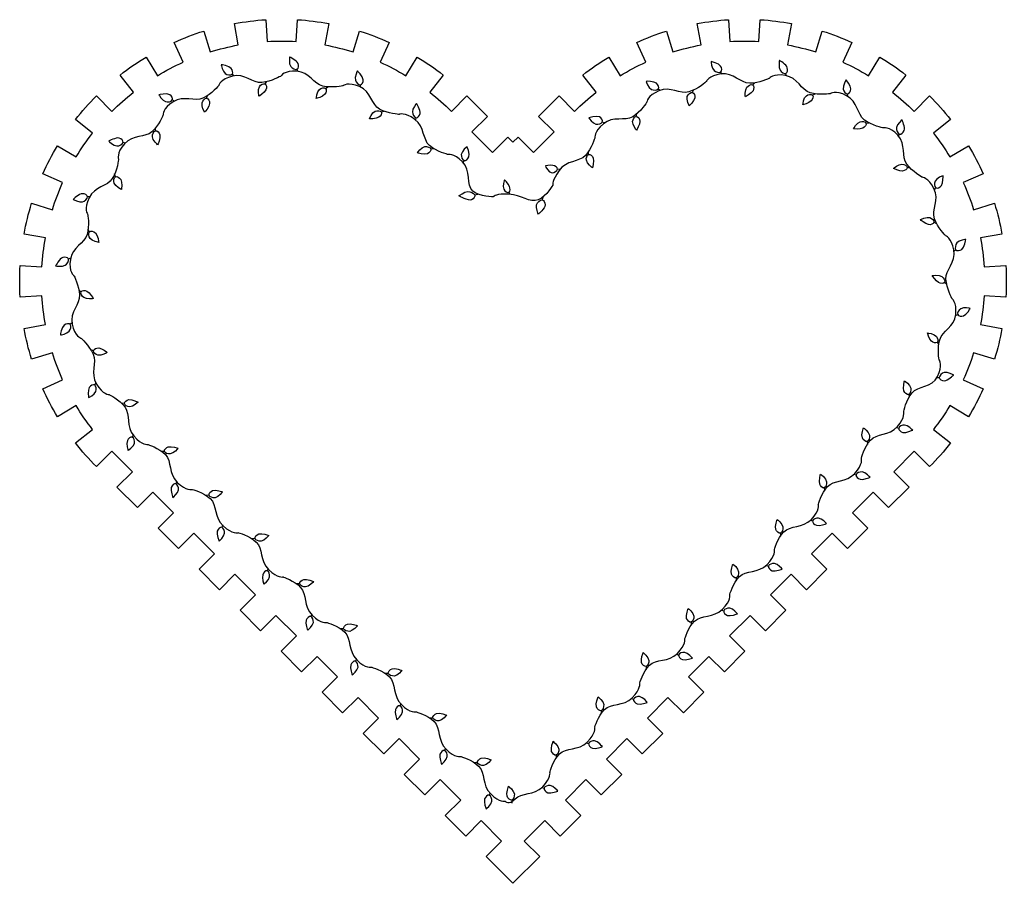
# Model space of a CAD drawing. Header units: millimetres. Extents: x 2233 to 2700, y 1079 to 1274.
# Drawn here: x 2564.3 to 2700.3, y 1154.9 to 1273.9 of the extents above; entities that cross this region are included whole.
import ezdxf

# ---------------------------------------------------------------- set-up
doc = ezdxf.new("R2010")
doc.units = ezdxf.units.MM
doc.layers.add('First Vector Etch', color=1, linetype='Continuous')
doc.layers.add('Third Cut', color=2, linetype='Continuous')

msp = doc.modelspace()

# ---------------------------------------------------------------- linework, layer by layer
at = {"layer": 'First Vector Etch'}
for points in [[(2592.05, 1267.71), (2592.05, 1267.71)], [(2601.46, 1268.78), (2601.46, 1268.78)], [(2659.57, 1268.18), (2659.57, 1268.18)], [(2668.99, 1268.31), (2668.99, 1268.31)], [(2593.76, 1266.17), (2593.5, 1266.44)], [(2602.63, 1266.79), (2602.47, 1267.13)], [(2610.82, 1266.88), (2610.82, 1266.88)], [(2661.11, 1266.44), (2660.89, 1266.74)], [(2669.98, 1266.19), (2669.85, 1266.54)], [(2598.06, 1265.06), (2598.34, 1265.4)], [(2611.25, 1264.62), (2611.22, 1264.99)], [(2650.61, 1265.43), (2650.61, 1265.43)], [(2665.27, 1264.92), (2665.58, 1265.23)], [(2678.2, 1265.62), (2678.2, 1265.62)], [(2583.44, 1263.59), (2583.44, 1263.59)], [(2590.02, 1263.07), (2590.16, 1263.49)], [(2606.4, 1264.44), (2606.75, 1264.69)], [(2652.54, 1264.17), (2652.25, 1264.4)], [(2656.99, 1263.87), (2657.16, 1264.25)], [(2673.52, 1263.52), (2673.91, 1263.73)], [(2678.4, 1263.35), (2678.38, 1263.73)], [(2585.59, 1262.69), (2585.26, 1262.87)], [(2597.24, 1263.37), (2597.24, 1263.37)], [(2605.14, 1263.07), (2605.14, 1263.07)], [(2618.97, 1262.39), (2618.97, 1262.39)], [(2656.55, 1262.06), (2656.55, 1262.06)], [(2664.3, 1263.3), (2664.3, 1263.3)], [(2672.23, 1262.21), (2672.23, 1262.21)], [(2589.75, 1261.18), (2589.75, 1261.18)], [(2614.09, 1261.21), (2614.52, 1261.32)], [(2649.25, 1260.56), (2649.34, 1261)], [(2612.46, 1260.26), (2612.46, 1260.26)], [(2618.85, 1260.07), (2618.91, 1260.44)], [(2642.72, 1260.41), (2642.72, 1260.41)], [(2644.9, 1259.69), (2644.53, 1259.81)], [(2680.89, 1259.66), (2681.33, 1259.73)], [(2685.91, 1260.12), (2685.91, 1260.12)], [(2582.97, 1258.58), (2582.98, 1259.02)], [(2649.3, 1258.69), (2649.3, 1258.69)], [(2679.22, 1258.89), (2679.22, 1258.89)], [(2685.41, 1257.84), (2685.53, 1258.2)], [(2576.53, 1257.19), (2576.53, 1257.19)], [(2578.84, 1256.92), (2578.48, 1257.01)], [(2583.28, 1256.69), (2583.28, 1256.69)], [(2619.08, 1255.58), (2619.08, 1255.58)], [(2620.92, 1256.11), (2621.36, 1256.16)], [(2625.93, 1256.43), (2625.93, 1256.43)], [(2642.68, 1255.32), (2642.65, 1255.77)], [(2625.42, 1254.19), (2625.51, 1254.57)], [(2577.46, 1252.25), (2577.35, 1252.68)], [(2636.73, 1253.78), (2636.73, 1253.78)], [(2638.73, 1253.28), (2638.36, 1253.32)], [(2643.22, 1253.53), (2643.22, 1253.53)], [(2684.7, 1253.42), (2684.7, 1253.42)], [(2686.57, 1253.58), (2687.01, 1253.51)], [(2631.11, 1251.85), (2631.11, 1251.85)], [(2691.54, 1252.43), (2691.54, 1252.43)], [(2578.28, 1250.52), (2578.28, 1250.52)], [(2626.96, 1249.79), (2627.4, 1249.87)], [(2631.84, 1249.86), (2631.72, 1250.18)], [(2690.35, 1250.49), (2690.56, 1250.8)], [(2571.64, 1249.15), (2571.64, 1249.15)], [(2573.94, 1249.53), (2573.56, 1249.51)], [(2624.81, 1249.65), (2624.81, 1249.65)], [(2636.27, 1249.07), (2636.4, 1249.49)], [(2635.76, 1247.13), (2635.76, 1247.13)], [(2688.44, 1246.37), (2688.44, 1246.37)], [(2690.26, 1246.03), (2690.66, 1245.84)], [(2573.9, 1244.67), (2573.67, 1245.05)], [(2575.17, 1243.24), (2575.17, 1243.24)], [(2694.7, 1243.64), (2694.7, 1243.64)], [(2693.04, 1242.01), (2693.33, 1242.24)], [(2571.3, 1241.05), (2570.95, 1240.93)], [(2569.22, 1240), (2569.22, 1240)], [(2690.06, 1238.67), (2690.06, 1238.67)], [(2691.73, 1237.75), (2692.06, 1237.5)], [(2572.74, 1236.4), (2572.41, 1236.69)], [(2574.41, 1235.5), (2574.41, 1235.5)], [(2695.3, 1234.14), (2695.3, 1234.14)], [(2571.48, 1232.14), (2571.19, 1231.9)], [(2693.25, 1233.16), (2693.6, 1233.3)], [(2689.4, 1230.77), (2689.4, 1230.77)], [(2569.87, 1230.49), (2569.87, 1230.49)], [(2690.73, 1229.49), (2690.96, 1229.11)], [(2574.46, 1228.29), (2574.04, 1228.45)], [(2576.33, 1228.06), (2576.33, 1228.06)], [(2686.25, 1224.16), (2686.25, 1224.16)], [(2690.69, 1224.61), (2691.07, 1224.62)], [(2693, 1224.97), (2693, 1224.97)], [(2574.77, 1223.88), (2574.59, 1223.55)], [(2573.74, 1221.85), (2573.74, 1221.85)], [(2686.81, 1222.33), (2686.86, 1221.89)], [(2578.73, 1221.02), (2578.29, 1221.07)], [(2580.59, 1221.22), (2580.59, 1221.22)], [(2680.58, 1217.69), (2680.58, 1217.69)], [(2685.12, 1217.74), (2685.48, 1217.66)], [(2687.36, 1217.36), (2687.36, 1217.36)], [(2579.89, 1216.71), (2579.76, 1216.36)], [(2681.07, 1215.84), (2681.11, 1215.4)], [(2579.2, 1214.54), (2579.2, 1214.54)], [(2584.24, 1214.44), (2583.79, 1214.44)], [(2586.08, 1214.86), (2586.08, 1214.86)], [(2674.67, 1211.3), (2674.67, 1211.3)], [(2679.24, 1211.3), (2679.6, 1211.21)], [(2681.48, 1210.87), (2681.48, 1210.87)], [(2585.87, 1210.3), (2585.77, 1209.94)], [(2675.17, 1209.45), (2675.21, 1209.02)], [(2585.38, 1208.08), (2585.38, 1208.08)], [(2590.39, 1208.39), (2589.95, 1208.36)], [(2592.24, 1208.87), (2592.24, 1208.87)], [(2668.68, 1205.07), (2668.68, 1205.07)], [(2673.25, 1204.96), (2673.61, 1204.87)], [(2592.2, 1204.31), (2592.11, 1203.94)], [(2675.47, 1204.48), (2675.47, 1204.48)], [(2596.74, 1202.42), (2596.3, 1202.4)], [(2598.6, 1202.86), (2598.6, 1202.86)], [(2669.13, 1203.21), (2669.16, 1202.77)], [(2591.76, 1202.07), (2591.76, 1202.07)], [(2598.48, 1198.3), (2598.38, 1197.94)], [(2662.59, 1198.91), (2662.59, 1198.91)], [(2667.16, 1198.73), (2667.51, 1198.63)], [(2669.37, 1198.22), (2669.37, 1198.22)], [(2663.01, 1197.05), (2663.03, 1196.6)], [(2597.91, 1196.12), (2597.91, 1196.12)], [(2602.89, 1196.17), (2602.45, 1196.17)], [(2604.77, 1196.49), (2604.77, 1196.49)], [(2656.43, 1192.81), (2656.43, 1192.81)], [(2604.48, 1192.01), (2604.38, 1191.65)], [(2660.99, 1192.58), (2661.35, 1192.47)], [(2663.2, 1192.04), (2663.2, 1192.04)], [(2608.95, 1190), (2608.51, 1189.98)], [(2610.82, 1190.42), (2610.82, 1190.42)], [(2656.83, 1190.94), (2656.84, 1190.49)], [(2603.96, 1189.8), (2603.96, 1189.8)], [(2650.21, 1186.71), (2650.21, 1186.71)], [(2654.78, 1186.49), (2655.13, 1186.38)], [(2656.99, 1185.95), (2656.99, 1185.95)], [(2610.63, 1185.85), (2610.53, 1185.5)], [(2650.62, 1184.84), (2650.63, 1184.4)], [(2610.11, 1183.64), (2610.11, 1183.64)], [(2615.1, 1183.84), (2614.66, 1183.82)], [(2616.97, 1184.26), (2616.97, 1184.26)], [(2644, 1180.61), (2644, 1180.61)], [(2616.78, 1179.7), (2616.68, 1179.34)], [(2648.56, 1180.39), (2648.92, 1180.29)], [(2650.78, 1179.85), (2650.78, 1179.85)], [(2623.12, 1178.1), (2623.12, 1178.1)], [(2644.41, 1178.74), (2644.42, 1178.3)], [(2616.26, 1177.48), (2616.26, 1177.48)], [(2621.25, 1177.68), (2620.81, 1177.66)], [(2637.8, 1174.49), (2637.8, 1174.49)], [(2642.37, 1174.28), (2642.73, 1174.18)], [(2644.58, 1173.75), (2644.58, 1173.75)], [(2622.93, 1173.54), (2622.83, 1173.18)], [(2638.21, 1172.61), (2638.23, 1172.17)], [(2622.41, 1171.32), (2622.41, 1171.32)], [(2627.4, 1171.52), (2626.96, 1171.51)], [(2629.27, 1171.95), (2629.27, 1171.95)], [(2631.66, 1168.29), (2631.66, 1168.29)], [(2629.08, 1167.38), (2628.98, 1167.02)], [(2636.23, 1168.13), (2636.58, 1168.03)], [(2638.44, 1167.62), (2638.44, 1167.62)], [(2632.09, 1166.43), (2632.11, 1165.98)], [(2628.56, 1165.16), (2628.56, 1165.16)]]:
    msp.add_lwpolyline(points, dxfattribs=at)
for points in [[(2592.05, 1267.71), (2592.05, 1267.71), (2592.21, 1266.78), (2592.6, 1266.51)], [(2593.42, 1267.22), (2593.12, 1267.58), (2592.05, 1267.71), (2592.05, 1267.71)], [(2601.46, 1268.78), (2601.46, 1268.78), (2601.33, 1267.84), (2601.62, 1267.46)], [(2602.63, 1267.9), (2602.46, 1268.33), (2601.46, 1268.78), (2601.46, 1268.78)], [(2602.5, 1267.1), (2602.72, 1267.2), (2602.75, 1267.62), (2602.63, 1267.9)], [(2659.57, 1268.18), (2659.57, 1268.18), (2659.63, 1267.24), (2659.98, 1266.92)], [(2660.89, 1267.53), (2660.64, 1267.92), (2659.57, 1268.18), (2659.57, 1268.18)], [(2660.92, 1266.72), (2661.12, 1266.86), (2661.06, 1267.28), (2660.89, 1267.53)], [(2668.99, 1268.31), (2668.99, 1268.31), (2668.86, 1267.38), (2669.09, 1266.97)], [(2670.08, 1267.29), (2669.95, 1267.74), (2668.99, 1268.31), (2668.99, 1268.31)], [(2593.59, 1266.15), (2591.9, 1265.73), (2591.71, 1264.87), (2591.71, 1264.87)], [(2592.6, 1266.51), (2592.86, 1266.32), (2593.35, 1266.24), (2593.54, 1266.42)], [(2593.54, 1266.42), (2593.72, 1266.58), (2593.61, 1266.99), (2593.42, 1267.22)], [(2597.65, 1265.27), (2596.37, 1265.15), (2595.28, 1266.56), (2593.59, 1266.15)], [(2600.28, 1266.15), (2600.28, 1266.15), (2598.93, 1265.4), (2597.65, 1265.27)], [(2602.46, 1266.82), (2600.72, 1266.95), (2600.28, 1266.15), (2600.28, 1266.15)], [(2601.62, 1267.46), (2601.81, 1267.21), (2602.26, 1266.99), (2602.5, 1267.1)], [(2606.05, 1264.77), (2604.79, 1265.06), (2604.2, 1266.7), (2602.46, 1266.82)], [(2610.82, 1266.88), (2610.82, 1266.88), (2610.39, 1266.04), (2610.53, 1265.59)], [(2611.62, 1265.66), (2611.59, 1266.12), (2610.82, 1266.88), (2610.82, 1266.88)], [(2660.93, 1266.45), (2659.21, 1266.23), (2658.92, 1265.4), (2658.92, 1265.4)], [(2659.98, 1266.92), (2660.22, 1266.71), (2660.71, 1266.57), (2660.92, 1266.72)], [(2664.89, 1265.16), (2663.6, 1265.15), (2662.66, 1266.66), (2660.93, 1266.45)], [(2669.81, 1266.24), (2668.1, 1266.52), (2667.59, 1265.84), (2667.59, 1265.84)], [(2669.09, 1266.97), (2669.25, 1266.69), (2669.63, 1266.42), (2669.87, 1266.51)], [(2673.23, 1263.85), (2671.99, 1264.21), (2671.53, 1265.96), (2669.81, 1266.24)], [(2669.87, 1266.51), (2670.11, 1266.59), (2670.17, 1267), (2670.08, 1267.29)], [(2591.71, 1264.87), (2591.71, 1264.87), (2590.71, 1263.65), (2589.53, 1263.11)], [(2597.31, 1264.69), (2597.49, 1264.96), (2597.85, 1265.19), (2598.08, 1265.08)], [(2598.08, 1265.08), (2598.31, 1264.97), (2598.33, 1264.56), (2598.21, 1264.28)], [(2608.84, 1264.82), (2608.84, 1264.82), (2607.3, 1264.47), (2606.05, 1264.77)], [(2611.1, 1264.7), (2609.5, 1265.39), (2608.84, 1264.82), (2608.84, 1264.82)], [(2610.53, 1265.59), (2610.63, 1265.28), (2610.97, 1264.92), (2611.23, 1264.95)], [(2611.23, 1264.95), (2611.47, 1264.97), (2611.63, 1265.36), (2611.62, 1265.66)], [(2652.05, 1265.16), (2651.7, 1265.47), (2650.61, 1265.43), (2650.61, 1265.43)], [(2650.61, 1265.43), (2650.61, 1265.43), (2650.91, 1264.54), (2651.34, 1264.32)], [(2652.28, 1264.38), (2652.44, 1264.58), (2652.28, 1264.96), (2652.05, 1265.16)], [(2656.52, 1263.98), (2655.28, 1263.62), (2653.98, 1264.79), (2652.37, 1264.12)], [(2658.92, 1265.4), (2658.92, 1265.4), (2657.75, 1264.34), (2656.52, 1263.98)], [(2664.49, 1264.61), (2664.69, 1264.86), (2665.07, 1265.07), (2665.3, 1264.94)], [(2667.59, 1265.84), (2667.59, 1265.84), (2666.18, 1265.17), (2664.89, 1265.16)], [(2665.3, 1264.94), (2665.51, 1264.81), (2665.49, 1264.39), (2665.35, 1264.13)], [(2678.2, 1265.62), (2678.2, 1265.62), (2677.68, 1264.83), (2677.79, 1264.36)], [(2678.83, 1264.38), (2678.83, 1264.84), (2678.2, 1265.62), (2678.2, 1265.62)], [(2584.94, 1263.59), (2584.55, 1263.84), (2583.44, 1263.59), (2583.44, 1263.59)], [(2583.44, 1263.59), (2583.44, 1263.59), (2583.9, 1262.76), (2584.35, 1262.63)], [(2585.3, 1262.86), (2585.42, 1263.07), (2585.2, 1263.43), (2584.94, 1263.59)], [(2589.53, 1263.11), (2588.36, 1262.58), (2586.91, 1263.53), (2585.43, 1262.62)], [(2597.24, 1263.37), (2597.24, 1263.37), (2597.05, 1264.29), (2597.31, 1264.69)], [(2598.21, 1264.28), (2598.03, 1263.85), (2597.24, 1263.37), (2597.24, 1263.37)], [(2605.14, 1263.07), (2605.14, 1263.07), (2605.22, 1264), (2605.58, 1264.31)], [(2606.32, 1263.64), (2606.03, 1263.29), (2605.14, 1263.07), (2605.14, 1263.07)], [(2605.58, 1264.31), (2605.83, 1264.52), (2606.24, 1264.62), (2606.43, 1264.45)], [(2606.43, 1264.45), (2606.62, 1264.28), (2606.52, 1263.88), (2606.32, 1263.64)], [(2613.88, 1261.6), (2612.76, 1262.22), (2612.71, 1264.02), (2611.1, 1264.7)], [(2652.37, 1264.12), (2650.77, 1263.46), (2650.72, 1262.57), (2650.72, 1262.57)], [(2651.34, 1264.32), (2651.63, 1264.18), (2652.12, 1264.18), (2652.28, 1264.38)], [(2656.29, 1263.34), (2656.41, 1263.64), (2656.76, 1263.95), (2657.01, 1263.89)], [(2657.01, 1263.89), (2657.25, 1263.84), (2657.36, 1263.43), (2657.31, 1263.13)], [(2664.3, 1263.3), (2664.3, 1263.3), (2664.2, 1264.24), (2664.49, 1264.61)], [(2665.35, 1264.13), (2665.13, 1263.72), (2664.3, 1263.3), (2664.3, 1263.3)], [(2672.23, 1262.21), (2672.23, 1262.21), (2672.31, 1263.17), (2672.7, 1263.44)], [(2672.7, 1263.44), (2672.96, 1263.62), (2673.38, 1263.72), (2673.55, 1263.53)], [(2676.01, 1263.72), (2676.01, 1263.72), (2674.47, 1263.49), (2673.23, 1263.85)], [(2673.55, 1263.53), (2673.72, 1263.35), (2673.58, 1262.95), (2673.36, 1262.74)], [(2678.25, 1263.45), (2676.7, 1264.24), (2676.01, 1263.72), (2676.01, 1263.72)], [(2677.79, 1264.36), (2677.85, 1264.05), (2678.13, 1263.68), (2678.39, 1263.69)], [(2680.7, 1260.1), (2679.68, 1260.89), (2679.81, 1262.67), (2678.25, 1263.45)], [(2678.39, 1263.69), (2678.64, 1263.7), (2678.82, 1264.07), (2678.83, 1264.38)], [(2585.43, 1262.62), (2583.94, 1261.71), (2584.04, 1260.81), (2584.04, 1260.81)], [(2584.35, 1262.63), (2584.66, 1262.54), (2585.17, 1262.63), (2585.3, 1262.86)], [(2589.75, 1261.18), (2589.75, 1261.18), (2589.28, 1261.99), (2589.4, 1262.45)], [(2589.4, 1262.45), (2589.48, 1262.76), (2589.78, 1263.12), (2590.03, 1263.1)], [(2590.44, 1262.39), (2590.42, 1261.93), (2589.75, 1261.18), (2589.75, 1261.18)], [(2590.03, 1263.1), (2590.28, 1263.08), (2590.45, 1262.7), (2590.44, 1262.39)], [(2618.97, 1262.39), (2618.97, 1262.39), (2618.35, 1261.68), (2618.39, 1261.21)], [(2619.46, 1261), (2619.55, 1261.45), (2618.97, 1262.39), (2618.97, 1262.39)], [(2650.72, 1262.57), (2650.72, 1262.57), (2649.87, 1261.21), (2648.77, 1260.55)], [(2656.55, 1262.06), (2656.55, 1262.06), (2656.1, 1262.9), (2656.29, 1263.34)], [(2657.31, 1263.13), (2657.23, 1262.68), (2656.55, 1262.06), (2656.55, 1262.06)], [(2673.36, 1262.74), (2673.03, 1262.41), (2672.23, 1262.21), (2672.23, 1262.21)], [(2584.04, 1260.81), (2584.04, 1260.81), (2583.46, 1259.33), (2582.49, 1258.48)], [(2612.46, 1260.26), (2612.46, 1260.26), (2612.83, 1261.13), (2613.27, 1261.31)], [(2613.27, 1261.31), (2613.57, 1261.43), (2613.99, 1261.43), (2614.12, 1261.21)], [(2614.12, 1261.21), (2614.24, 1260.99), (2614.02, 1260.64), (2613.76, 1260.48)], [(2616.57, 1260.87), (2616.57, 1260.87), (2615.01, 1260.97), (2613.88, 1261.6)], [(2618.73, 1260.19), (2617.35, 1261.25), (2616.57, 1260.87), (2616.57, 1260.87)], [(2618.39, 1261.21), (2618.41, 1260.89), (2618.66, 1260.44), (2618.91, 1260.4)], [(2618.91, 1260.4), (2619.16, 1260.37), (2619.4, 1260.7), (2619.46, 1261)], [(2644.17, 1260.52), (2643.75, 1260.73), (2642.72, 1260.41), (2642.72, 1260.41)], [(2648.77, 1260.55), (2647.66, 1259.89), (2646.07, 1260.69), (2644.73, 1259.58)], [(2613.76, 1260.48), (2613.36, 1260.24), (2612.46, 1260.26), (2612.46, 1260.26)], [(2620.76, 1256.57), (2619.79, 1257.43), (2620.12, 1259.14), (2618.73, 1260.19)], [(2642.72, 1260.41), (2642.72, 1260.41), (2643.24, 1259.62), (2643.7, 1259.52)], [(2644.73, 1259.58), (2643.38, 1258.48), (2643.56, 1257.66), (2643.56, 1257.66)], [(2643.7, 1259.52), (2644.02, 1259.46), (2644.47, 1259.57), (2644.57, 1259.8)], [(2644.57, 1259.8), (2644.66, 1260.04), (2644.44, 1260.39), (2644.17, 1260.52)], [(2649.3, 1258.69), (2649.3, 1258.69), (2648.7, 1259.42), (2648.75, 1259.9)], [(2648.75, 1259.9), (2648.79, 1260.22), (2649.01, 1260.58), (2649.26, 1260.59)], [(2649.26, 1260.59), (2649.51, 1260.6), (2649.72, 1260.24), (2649.75, 1259.94)], [(2649.75, 1259.94), (2649.79, 1259.48), (2649.3, 1258.69), (2649.3, 1258.69)], [(2679.22, 1258.89), (2679.22, 1258.89), (2679.66, 1259.73), (2680.12, 1259.86)], [(2680.12, 1259.86), (2680.43, 1259.96), (2680.82, 1259.89), (2680.92, 1259.66)], [(2680.92, 1259.66), (2681.02, 1259.43), (2680.76, 1259.1), (2680.49, 1258.97)], [(2683.28, 1259.02), (2683.28, 1259.02), (2681.72, 1259.32), (2680.7, 1260.1)], [(2685.91, 1260.12), (2685.91, 1260.12), (2685.18, 1259.52), (2685.13, 1259.05)], [(2686.18, 1258.64), (2686.35, 1259.07), (2685.91, 1260.12), (2685.91, 1260.12)], [(2582.49, 1258.48), (2581.53, 1257.62), (2579.87, 1258.1), (2578.71, 1256.81)], [(2582.56, 1257.8), (2582.55, 1258.12), (2582.72, 1258.55), (2582.97, 1258.61)], [(2582.97, 1258.61), (2583.22, 1258.67), (2583.49, 1258.35), (2583.57, 1258.06)], [(2583.57, 1258.06), (2583.7, 1257.61), (2583.28, 1256.69), (2583.28, 1256.69)], [(2680.49, 1258.97), (2680.07, 1258.76), (2679.22, 1258.89), (2679.22, 1258.89)], [(2685.31, 1257.99), (2684.15, 1259.28), (2683.28, 1259.02), (2683.28, 1259.02)], [(2685.13, 1259.05), (2685.1, 1258.73), (2685.28, 1258.24), (2685.53, 1258.16)], [(2686.55, 1254.02), (2685.8, 1255.07), (2686.48, 1256.7), (2685.31, 1257.99)], [(2685.53, 1258.16), (2685.76, 1258.08), (2686.07, 1258.36), (2686.18, 1258.64)], [(2577.96, 1257.61), (2577.52, 1257.73), (2576.53, 1257.19), (2576.53, 1257.19)], [(2576.53, 1257.19), (2576.53, 1257.19), (2577.2, 1256.52), (2577.67, 1256.52)], [(2578.71, 1256.81), (2577.54, 1255.52), (2577.89, 1254.69), (2577.89, 1254.69)], [(2577.67, 1256.52), (2577.99, 1256.53), (2578.45, 1256.75), (2578.51, 1257)], [(2578.51, 1257), (2578.57, 1257.25), (2578.26, 1257.52), (2577.96, 1257.61)], [(2583.28, 1256.69), (2583.28, 1256.69), (2582.58, 1257.33), (2582.56, 1257.8)], [(2643.56, 1257.66), (2643.56, 1257.66), (2643.1, 1256.17), (2642.24, 1255.21)], [(2619.08, 1255.58), (2619.08, 1255.58), (2619.63, 1256.35), (2620.1, 1256.43)], [(2620.47, 1255.45), (2620.04, 1255.28), (2619.08, 1255.58), (2619.08, 1255.58)], [(2620.1, 1256.43), (2620.41, 1256.48), (2620.86, 1256.35), (2620.95, 1256.11)], [(2620.95, 1256.11), (2621.03, 1255.88), (2620.75, 1255.57), (2620.47, 1255.45)], [(2623.29, 1255.35), (2623.29, 1255.35), (2621.72, 1255.72), (2620.76, 1256.57)], [(2625.3, 1254.35), (2624.07, 1255.58), (2623.29, 1255.35), (2623.29, 1255.35)], [(2625.14, 1255.36), (2625.11, 1255.04), (2625.26, 1254.6), (2625.51, 1254.53)], [(2625.93, 1256.43), (2625.93, 1256.43), (2625.19, 1255.83), (2625.14, 1255.36)], [(2626.17, 1255.01), (2626.33, 1255.44), (2625.93, 1256.43), (2625.93, 1256.43)], [(2642.38, 1254.55), (2642.33, 1254.86), (2642.44, 1255.28), (2642.68, 1255.36)], [(2642.68, 1255.36), (2642.92, 1255.43), (2643.22, 1255.14), (2643.32, 1254.85)], [(2577.89, 1254.69), (2577.89, 1254.69), (2577.73, 1253.11), (2577.03, 1252.02)], [(2626.74, 1250.3), (2625.79, 1251.17), (2626.53, 1253.12), (2625.3, 1254.35)], [(2625.51, 1254.53), (2625.75, 1254.46), (2626.06, 1254.72), (2626.17, 1255.01)], [(2637.77, 1253.85), (2637.32, 1253.92), (2636.73, 1253.78), (2636.73, 1253.78)], [(2642.24, 1255.21), (2641.38, 1254.25), (2639.61, 1254.58), (2638.61, 1253.15)], [(2643.22, 1253.53), (2643.22, 1253.53), (2642.46, 1254.08), (2642.38, 1254.55)], [(2643.32, 1254.85), (2643.48, 1254.42), (2643.22, 1253.53), (2643.22, 1253.53)], [(2684.7, 1253.42), (2684.7, 1253.42), (2685.4, 1254.05), (2685.88, 1254.02)], [(2685.88, 1254.02), (2686.2, 1254.01), (2686.59, 1253.83), (2686.6, 1253.57)], [(2688.66, 1252.21), (2688.66, 1252.21), (2687.31, 1252.98), (2686.55, 1254.02)], [(2636.73, 1253.78), (2636.73, 1253.78), (2637.17, 1252.78), (2637.64, 1252.82)], [(2638.61, 1253.15), (2637.61, 1251.73), (2637.77, 1251.2), (2637.77, 1251.2)], [(2637.64, 1252.82), (2637.96, 1252.84), (2638.37, 1253.07), (2638.4, 1253.32)], [(2638.4, 1253.32), (2638.42, 1253.57), (2638.08, 1253.81), (2637.77, 1253.85)], [(2685.96, 1253.07), (2685.51, 1253.02), (2684.7, 1253.42), (2684.7, 1253.42)], [(2686.6, 1253.57), (2686.62, 1253.33), (2686.27, 1253.1), (2685.96, 1253.07)], [(2577.03, 1252.02), (2576.34, 1250.94), (2574.61, 1250.95), (2573.84, 1249.39)], [(2577.28, 1251.39), (2577.18, 1251.7), (2577.23, 1252.16), (2577.46, 1252.28)], [(2578.28, 1250.52), (2578.28, 1250.52), (2577.43, 1250.94), (2577.28, 1251.39)], [(2577.46, 1252.28), (2577.68, 1252.4), (2578.03, 1252.17), (2578.19, 1251.91)], [(2578.19, 1251.91), (2578.43, 1251.52), (2578.28, 1250.52), (2578.28, 1250.52)], [(2631.11, 1251.85), (2631.11, 1251.85), (2630.75, 1250.95), (2631, 1250.55)], [(2631.77, 1250.96), (2631.57, 1251.38), (2631.11, 1251.85), (2631.11, 1251.85)], [(2637.77, 1251.2), (2637.77, 1251.2), (2636.94, 1249.59), (2635.74, 1249.1)], [(2690.29, 1250.65), (2689.51, 1252.21), (2688.66, 1252.21), (2688.66, 1252.21)], [(2690.46, 1251.66), (2690.33, 1251.37), (2690.33, 1250.91), (2690.54, 1250.76)], [(2691.54, 1252.43), (2691.54, 1252.43), (2690.65, 1252.1), (2690.46, 1251.66)], [(2691.31, 1251.06), (2691.58, 1251.42), (2691.54, 1252.43), (2691.54, 1252.43)], [(2572.91, 1249.95), (2572.45, 1249.95), (2571.64, 1249.15), (2571.64, 1249.15)], [(2573.6, 1249.52), (2573.59, 1249.77), (2573.21, 1249.95), (2572.91, 1249.95)], [(2624.81, 1249.65), (2624.81, 1249.65), (2625.55, 1250.21), (2626.02, 1250.25)], [(2626.02, 1250.25), (2626.34, 1250.28), (2626.89, 1250.03), (2626.99, 1249.79)], [(2626.99, 1249.79), (2627.09, 1249.57), (2626.83, 1249.24), (2626.56, 1249.1)], [(2629.59, 1249.54), (2629.59, 1249.54), (2627.7, 1249.44), (2626.74, 1250.3)], [(2631.71, 1249.88), (2629.98, 1249.99), (2629.59, 1249.54), (2629.59, 1249.54)], [(2631, 1250.55), (2631.17, 1250.28), (2631.46, 1250.03), (2631.69, 1250.15)], [(2631.69, 1250.15), (2631.91, 1250.27), (2631.91, 1250.69), (2631.77, 1250.96)], [(2635.74, 1249.1), (2634.55, 1248.62), (2633.45, 1249.77), (2631.71, 1249.88)], [(2690.36, 1246.5), (2689.96, 1247.73), (2691.08, 1249.1), (2690.29, 1250.65)], [(2690.54, 1250.76), (2690.75, 1250.62), (2691.12, 1250.81), (2691.31, 1251.06)], [(2571.64, 1249.15), (2571.64, 1249.15), (2572.47, 1248.7), (2572.92, 1248.83)], [(2572.92, 1248.83), (2573.23, 1248.92), (2573.61, 1249.26), (2573.6, 1249.52)], [(2573.84, 1249.39), (2573.07, 1247.82), (2573.63, 1247.12), (2573.63, 1247.12)], [(2626.56, 1249.1), (2626.14, 1248.9), (2624.81, 1249.65), (2624.81, 1249.65)], [(2635.76, 1247.13), (2635.76, 1247.13), (2635.36, 1247.98), (2635.52, 1248.43)], [(2635.52, 1248.43), (2635.62, 1248.74), (2636.02, 1249.11), (2636.28, 1249.1)], [(2636.28, 1249.1), (2636.53, 1249.08), (2636.7, 1248.7), (2636.69, 1248.39)], [(2573.63, 1247.12), (2573.63, 1247.12), (2573.91, 1245.57), (2573.55, 1244.33)], [(2636.69, 1248.39), (2636.68, 1247.93), (2635.76, 1247.13), (2635.76, 1247.13)], [(2688.44, 1246.37), (2688.44, 1246.37), (2689.28, 1246.79), (2689.73, 1246.65)], [(2689.54, 1245.68), (2689.08, 1245.75), (2688.44, 1246.37), (2688.44, 1246.37)], [(2690.29, 1246.01), (2690.24, 1245.76), (2689.84, 1245.64), (2689.54, 1245.68)], [(2689.73, 1246.65), (2690.04, 1246.55), (2690.33, 1246.26), (2690.29, 1246.01)], [(2691.89, 1244.16), (2691.89, 1244.16), (2690.75, 1245.28), (2690.36, 1246.5)], [(2573.97, 1243.79), (2573.79, 1244.06), (2573.71, 1244.51), (2573.89, 1244.7)], [(2573.89, 1244.7), (2574.06, 1244.87), (2574.46, 1244.75), (2574.69, 1244.55)], [(2574.69, 1244.55), (2575.03, 1244.24), (2575.17, 1243.24), (2575.17, 1243.24)], [(2573.55, 1244.33), (2573.19, 1243.09), (2571.53, 1242.61), (2571.25, 1240.89)], [(2575.17, 1243.24), (2575.17, 1243.24), (2574.24, 1243.4), (2573.97, 1243.79)], [(2693.03, 1242.19), (2692.75, 1243.9), (2691.89, 1244.16), (2691.89, 1244.16)], [(2693.46, 1243.17), (2693.26, 1242.92), (2693.15, 1242.42), (2693.3, 1242.21)], [(2694.7, 1243.64), (2694.7, 1243.64), (2693.76, 1243.54), (2693.46, 1243.17)], [(2694.12, 1242.27), (2694.49, 1242.53), (2694.7, 1243.64), (2694.7, 1243.64)], [(2691.95, 1238.18), (2691.87, 1239.47), (2693.31, 1240.47), (2693.03, 1242.19)], [(2693.3, 1242.21), (2693.46, 1242.02), (2693.87, 1242.09), (2694.12, 1242.27)], [(2570.2, 1241.15), (2569.75, 1241.02), (2569.22, 1240), (2569.22, 1240)], [(2570.99, 1240.95), (2570.9, 1241.18), (2570.49, 1241.24), (2570.2, 1241.15)], [(2570.54, 1240.08), (2570.81, 1240.25), (2571.07, 1240.7), (2570.99, 1240.95)], [(2571.25, 1240.89), (2570.98, 1239.17), (2571.73, 1238.66), (2571.73, 1238.66)], [(2569.22, 1240), (2569.22, 1240), (2570.15, 1239.81), (2570.54, 1240.08)], [(2571.73, 1238.66), (2571.73, 1238.66), (2572.45, 1237.28), (2572.52, 1235.99)], [(2690.06, 1238.67), (2690.06, 1238.67), (2690.99, 1238.83), (2691.38, 1238.55)], [(2690.94, 1237.69), (2690.53, 1237.9), (2690.06, 1238.67), (2690.06, 1238.67)], [(2691.75, 1237.72), (2691.65, 1237.5), (2691.22, 1237.56), (2690.94, 1237.69)], [(2691.38, 1238.55), (2691.64, 1238.36), (2691.86, 1237.95), (2691.75, 1237.72)], [(2692.76, 1235.52), (2692.76, 1235.52), (2692.02, 1236.9), (2691.95, 1238.18)], [(2573.09, 1235.63), (2572.83, 1235.82), (2572.61, 1236.19), (2572.72, 1236.42)], [(2572.72, 1236.42), (2572.84, 1236.64), (2573.26, 1236.64), (2573.53, 1236.52)], [(2573.53, 1236.52), (2573.95, 1236.32), (2574.41, 1235.5), (2574.41, 1235.5)], [(2572.52, 1235.99), (2572.59, 1234.71), (2571.14, 1233.68), (2571.49, 1231.97)], [(2574.41, 1235.5), (2574.41, 1235.5), (2573.47, 1235.35), (2573.09, 1235.63)], [(2693.3, 1233.32), (2693.48, 1235.05), (2692.76, 1235.52), (2692.76, 1235.52)], [(2693.98, 1234.08), (2693.71, 1233.91), (2693.47, 1233.52), (2693.57, 1233.28)], [(2695.3, 1234.14), (2695.3, 1234.14), (2694.38, 1234.34), (2693.98, 1234.08)], [(2694.36, 1233.11), (2694.8, 1233.27), (2695.3, 1234.14), (2695.3, 1234.14)], [(2571.22, 1231.93), (2571.06, 1232.12), (2570.65, 1232.03), (2570.41, 1231.85)], [(2691.08, 1229.83), (2691.44, 1231.07), (2693.11, 1231.59), (2693.3, 1233.32)], [(2693.57, 1233.28), (2693.66, 1233.05), (2694.08, 1233.01), (2694.36, 1233.11)], [(2570.41, 1231.85), (2570.04, 1231.57), (2569.87, 1230.49), (2569.87, 1230.49)], [(2569.87, 1230.49), (2569.87, 1230.49), (2570.8, 1230.62), (2571.09, 1230.99)], [(2571.09, 1230.99), (2571.29, 1231.25), (2571.38, 1231.74), (2571.22, 1231.93)], [(2571.49, 1231.97), (2571.83, 1230.26), (2572.71, 1230.05), (2572.71, 1230.05)], [(2689.4, 1230.77), (2689.4, 1230.77), (2690.34, 1230.66), (2690.63, 1230.29)], [(2689.94, 1229.61), (2689.6, 1229.92), (2689.4, 1230.77), (2689.4, 1230.77)], [(2572.71, 1230.05), (2572.71, 1230.05), (2573.86, 1229.02), (2574.39, 1227.84)], [(2690.74, 1229.46), (2690.56, 1229.28), (2690.16, 1229.41), (2689.94, 1229.61)], [(2690.63, 1230.29), (2690.83, 1230.04), (2690.92, 1229.64), (2690.74, 1229.46)], [(2691.02, 1227.03), (2691.02, 1227.03), (2690.71, 1228.59), (2691.08, 1229.83)], [(2575.05, 1227.71), (2574.74, 1227.79), (2574.4, 1228.05), (2574.43, 1228.31)], [(2574.43, 1228.31), (2574.46, 1228.56), (2574.85, 1228.71), (2575.15, 1228.69)], [(2576.33, 1228.06), (2576.33, 1228.06), (2575.51, 1227.58), (2575.05, 1227.71)], [(2575.15, 1228.69), (2575.61, 1228.66), (2576.33, 1228.06), (2576.33, 1228.06)], [(2574.39, 1227.84), (2574.92, 1226.67), (2573.94, 1225.21), (2574.84, 1223.72)], [(2690.79, 1224.75), (2691.59, 1226.3), (2691.02, 1227.03), (2691.02, 1227.03)], [(2693, 1224.97), (2693, 1224.97), (2692.18, 1225.44), (2691.72, 1225.31)], [(2686.14, 1222.77), (2685.96, 1223.19), (2686.25, 1224.16), (2686.25, 1224.16)], [(2686.25, 1224.16), (2686.25, 1224.16), (2687.02, 1223.63), (2687.11, 1223.16)], [(2687.27, 1222.5), (2688.11, 1223.48), (2690, 1223.21), (2690.79, 1224.75)], [(2691.72, 1225.31), (2691.41, 1225.22), (2691.02, 1224.87), (2691.03, 1224.62)], [(2691.03, 1224.62), (2691.04, 1224.37), (2691.41, 1224.18), (2691.72, 1224.18)], [(2691.72, 1224.18), (2692.18, 1224.17), (2693, 1224.97), (2693, 1224.97)], [(2573.86, 1223.24), (2573.61, 1222.85), (2573.74, 1221.85), (2573.74, 1221.85)], [(2573.74, 1221.85), (2573.74, 1221.85), (2574.59, 1222.25), (2574.76, 1222.7)], [(2574.6, 1223.59), (2574.38, 1223.71), (2574.03, 1223.49), (2573.86, 1223.24)], [(2574.76, 1222.7), (2574.86, 1223), (2574.82, 1223.46), (2574.6, 1223.59)], [(2574.84, 1223.72), (2575.74, 1222.23), (2576.58, 1222.28), (2576.58, 1222.28)], [(2686.81, 1222.3), (2686.58, 1222.21), (2686.26, 1222.49), (2686.14, 1222.77)], [(2687.11, 1223.16), (2687.17, 1222.84), (2687.05, 1222.39), (2686.81, 1222.3)], [(2576.58, 1222.28), (2576.58, 1222.28), (2578.03, 1221.58), (2578.78, 1220.53)], [(2578.7, 1221.02), (2578.67, 1221.27), (2579.01, 1221.51), (2579.31, 1221.57)], [(2579.31, 1221.57), (2579.76, 1221.64), (2580.59, 1221.22), (2580.59, 1221.22)], [(2686.12, 1219.92), (2686.12, 1219.92), (2686.43, 1221.52), (2687.27, 1222.5)], [(2579.43, 1220.57), (2579.11, 1220.58), (2578.73, 1220.77), (2578.7, 1221.02)], [(2578.78, 1220.53), (2579.54, 1219.49), (2578.86, 1217.89), (2579.99, 1216.56)], [(2580.59, 1221.22), (2580.59, 1221.22), (2579.91, 1220.57), (2579.43, 1220.57)], [(2685.25, 1217.85), (2686.4, 1219.15), (2686.12, 1219.92), (2686.12, 1219.92)], [(2680.42, 1216.3), (2680.25, 1216.74), (2680.58, 1217.69), (2680.58, 1217.69)], [(2680.58, 1217.69), (2680.58, 1217.69), (2681.33, 1217.13), (2681.4, 1216.66)], [(2681.54, 1215.99), (2682.41, 1216.94), (2684.09, 1216.55), (2685.25, 1217.85)], [(2685.44, 1217.66), (2685.39, 1217.42), (2685.7, 1217.14), (2686, 1217.06)], [(2686.25, 1218.07), (2685.93, 1218.09), (2685.5, 1217.91), (2685.44, 1217.66)], [(2686, 1217.06), (2686.44, 1216.94), (2687.36, 1217.36), (2687.36, 1217.36)], [(2687.36, 1217.36), (2687.36, 1217.36), (2686.72, 1218.05), (2686.25, 1218.07)], [(2579.1, 1215.93), (2578.92, 1215.51), (2579.2, 1214.54), (2579.2, 1214.54)], [(2579.77, 1216.4), (2579.54, 1216.49), (2579.22, 1216.21), (2579.1, 1215.93)], [(2580.07, 1215.54), (2580.13, 1215.86), (2580.01, 1216.31), (2579.77, 1216.4)], [(2579.99, 1216.56), (2581.12, 1215.24), (2581.92, 1215.41), (2581.92, 1215.41)], [(2680.3, 1213.45), (2680.3, 1213.45), (2680.66, 1215.05), (2681.54, 1215.99)], [(2681.07, 1215.81), (2680.83, 1215.73), (2680.53, 1216.02), (2680.42, 1216.3)], [(2681.4, 1216.66), (2681.45, 1216.34), (2681.31, 1215.89), (2681.07, 1215.81)], [(2579.2, 1214.54), (2579.2, 1214.54), (2579.98, 1215.07), (2580.07, 1215.54)], [(2581.92, 1215.41), (2581.92, 1215.41), (2583.44, 1214.91), (2584.34, 1213.99)], [(2584.21, 1214.45), (2584.15, 1214.69), (2584.46, 1214.97), (2584.75, 1215.05)], [(2585.01, 1214.09), (2584.69, 1214.06), (2584.27, 1214.2), (2584.21, 1214.45)], [(2584.75, 1215.05), (2585.19, 1215.18), (2586.08, 1214.86), (2586.08, 1214.86)], [(2586.08, 1214.86), (2586.08, 1214.86), (2585.48, 1214.13), (2585.01, 1214.09)], [(2584.34, 1213.99), (2585.24, 1213.07), (2584.74, 1211.39), (2585.98, 1210.17)], [(2679.38, 1211.41), (2680.56, 1212.68), (2680.3, 1213.45), (2680.3, 1213.45)], [(2674.54, 1209.94), (2674.39, 1210.38), (2674.67, 1211.3), (2674.67, 1211.3)], [(2674.67, 1211.3), (2674.67, 1211.3), (2675.43, 1210.74), (2675.5, 1210.26)], [(2675.63, 1209.6), (2676.51, 1210.55), (2678.19, 1210.13), (2679.38, 1211.41)], [(2679.56, 1211.21), (2679.5, 1210.97), (2679.82, 1210.69), (2680.11, 1210.6)], [(2680.38, 1211.61), (2680.06, 1211.63), (2679.63, 1211.46), (2679.56, 1211.21)], [(2680.11, 1210.6), (2680.55, 1210.47), (2681.48, 1210.87), (2681.48, 1210.87)], [(2681.48, 1210.87), (2681.48, 1210.87), (2680.86, 1211.58), (2680.38, 1211.61)], [(2585.15, 1209.46), (2585.01, 1209.02), (2585.38, 1208.08), (2585.38, 1208.08)], [(2585.78, 1209.98), (2585.54, 1210.05), (2585.25, 1209.75), (2585.15, 1209.46)], [(2585.38, 1208.08), (2585.38, 1208.08), (2586.1, 1208.68), (2586.15, 1209.16)], [(2586.15, 1209.16), (2586.18, 1209.47), (2586.02, 1209.91), (2585.78, 1209.98)], [(2585.98, 1210.17), (2587.22, 1208.95), (2588.01, 1209.2), (2588.01, 1209.2)], [(2588.01, 1209.2), (2588.01, 1209.2), (2589.6, 1208.81), (2590.53, 1207.93)], [(2590.36, 1208.4), (2590.28, 1208.63), (2590.57, 1208.93), (2590.86, 1209.04)], [(2590.86, 1209.04), (2591.29, 1209.2), (2592.24, 1208.87), (2592.24, 1208.87)], [(2674.35, 1207.09), (2674.35, 1207.09), (2674.76, 1208.65), (2675.63, 1209.6)], [(2675.17, 1209.42), (2674.93, 1209.34), (2674.65, 1209.66), (2674.54, 1209.94)], [(2675.5, 1210.26), (2675.54, 1209.95), (2675.41, 1209.5), (2675.17, 1209.42)], [(2591.2, 1208.06), (2590.88, 1208.01), (2590.44, 1208.15), (2590.36, 1208.4)], [(2590.53, 1207.93), (2591.47, 1207.05), (2591.04, 1205.36), (2592.31, 1204.17)], [(2592.24, 1208.87), (2592.24, 1208.87), (2591.67, 1208.12), (2591.2, 1208.06)], [(2673.39, 1205.07), (2674.6, 1206.32), (2674.35, 1207.09), (2674.35, 1207.09)], [(2668.49, 1203.69), (2668.34, 1204.12), (2668.68, 1205.07), (2668.68, 1205.07)], [(2668.68, 1205.07), (2668.68, 1205.07), (2669.43, 1204.49), (2669.48, 1204.02)], [(2669.6, 1203.35), (2670.5, 1204.28), (2672.18, 1203.82), (2673.39, 1205.07)], [(2674.39, 1205.25), (2674.08, 1205.28), (2673.64, 1205.12), (2673.57, 1204.87)], [(2675.47, 1204.48), (2675.47, 1204.48), (2674.87, 1205.21), (2674.39, 1205.25)], [(2592.11, 1203.98), (2591.87, 1204.04), (2591.59, 1203.73), (2591.5, 1203.44)], [(2592.51, 1203.16), (2592.53, 1203.48), (2592.36, 1203.92), (2592.11, 1203.98)], [(2592.31, 1204.17), (2593.58, 1202.98), (2594.35, 1203.24), (2594.35, 1203.24)], [(2669.13, 1203.18), (2668.89, 1203.11), (2668.6, 1203.4), (2668.49, 1203.69)], [(2669.48, 1204.02), (2669.52, 1203.7), (2669.38, 1203.26), (2669.13, 1203.18)], [(2673.57, 1204.87), (2673.5, 1204.63), (2673.81, 1204.34), (2674.1, 1204.25)], [(2674.1, 1204.25), (2674.54, 1204.11), (2675.47, 1204.48), (2675.47, 1204.48)], [(2591.5, 1203.44), (2591.37, 1203), (2591.76, 1202.07), (2591.76, 1202.07)], [(2591.76, 1202.07), (2591.76, 1202.07), (2592.47, 1202.69), (2592.51, 1203.16)], [(2594.35, 1203.24), (2594.35, 1203.24), (2595.96, 1202.85), (2596.88, 1201.95)], [(2596.71, 1202.42), (2596.64, 1202.66), (2596.94, 1202.96), (2597.22, 1203.06)], [(2597.55, 1202.07), (2597.23, 1202.03), (2596.79, 1202.18), (2596.71, 1202.42)], [(2597.22, 1203.06), (2597.66, 1203.21), (2598.6, 1202.86), (2598.6, 1202.86)], [(2598.6, 1202.86), (2598.6, 1202.86), (2598.02, 1202.12), (2597.55, 1202.07)], [(2668.29, 1200.85), (2668.29, 1200.85), (2668.7, 1202.42), (2669.6, 1203.35)], [(2596.88, 1201.95), (2597.8, 1201.05), (2597.34, 1199.38), (2598.58, 1198.16)], [(2667.29, 1198.84), (2668.52, 1200.07), (2668.29, 1200.85), (2668.29, 1200.85)], [(2598.58, 1198.16), (2599.83, 1196.94), (2600.56, 1197.14), (2600.56, 1197.14)], [(2662.38, 1197.53), (2662.23, 1197.97), (2662.59, 1198.91), (2662.59, 1198.91)], [(2662.59, 1198.91), (2662.59, 1198.91), (2663.33, 1198.32), (2663.37, 1197.85)], [(2663.48, 1197.18), (2664.39, 1198.09), (2666.06, 1197.61), (2667.29, 1198.84)], [(2667.48, 1198.63), (2667.41, 1198.39), (2667.71, 1198.1), (2667.99, 1198)], [(2668.31, 1199), (2667.99, 1199.03), (2667.55, 1198.88), (2667.48, 1198.63)], [(2667.99, 1198), (2668.43, 1197.85), (2669.37, 1198.22), (2669.37, 1198.22)], [(2669.37, 1198.22), (2669.37, 1198.22), (2668.78, 1198.95), (2668.31, 1199)], [(2597.76, 1197.45), (2597.61, 1197.01), (2597.91, 1196.12), (2597.91, 1196.12)], [(2598.38, 1197.98), (2598.14, 1198.04), (2597.85, 1197.74), (2597.76, 1197.45)], [(2597.91, 1196.12), (2597.91, 1196.12), (2598.65, 1196.7), (2598.71, 1197.17)], [(2598.71, 1197.17), (2598.75, 1197.49), (2598.63, 1197.91), (2598.38, 1197.98)], [(2600.56, 1197.14), (2600.56, 1197.14), (2602.13, 1196.65), (2602.99, 1195.69)], [(2602.86, 1196.17), (2602.8, 1196.42), (2603.12, 1196.69), (2603.41, 1196.77)], [(2603.41, 1196.77), (2603.85, 1196.9), (2604.77, 1196.49), (2604.77, 1196.49)], [(2662.14, 1194.69), (2662.14, 1194.69), (2662.57, 1196.27), (2663.48, 1197.18)], [(2663.01, 1197.02), (2662.77, 1196.95), (2662.48, 1197.25), (2662.38, 1197.53)], [(2663.37, 1197.85), (2663.41, 1197.53), (2663.26, 1197.09), (2663.01, 1197.02)], [(2603.67, 1195.76), (2603.35, 1195.75), (2602.92, 1195.92), (2602.86, 1196.17)], [(2602.99, 1195.69), (2603.86, 1194.73), (2603.35, 1193.11), (2604.58, 1191.87)], [(2604.77, 1196.49), (2604.77, 1196.49), (2604.14, 1195.79), (2603.67, 1195.76)], [(2661.13, 1192.68), (2662.37, 1193.9), (2662.14, 1194.69), (2662.14, 1194.69)], [(2656.2, 1191.43), (2656.06, 1191.87), (2656.43, 1192.81), (2656.43, 1192.81)], [(2656.43, 1192.81), (2656.43, 1192.81), (2657.16, 1192.21), (2657.2, 1191.73)], [(2657.3, 1191.06), (2658.22, 1191.97), (2659.89, 1191.46), (2661.13, 1192.68)], [(2662.14, 1192.83), (2661.82, 1192.87), (2661.38, 1192.72), (2661.31, 1192.48)], [(2663.2, 1192.04), (2663.2, 1192.04), (2662.62, 1192.78), (2662.14, 1192.83)], [(2604.38, 1191.69), (2604.14, 1191.76), (2603.85, 1191.46), (2603.75, 1191.17)], [(2604.74, 1190.86), (2604.78, 1191.18), (2604.63, 1191.62), (2604.38, 1191.69)], [(2604.58, 1191.87), (2605.81, 1190.64), (2606.59, 1190.87), (2606.59, 1190.87)], [(2656.83, 1190.91), (2656.59, 1190.84), (2656.3, 1191.14), (2656.2, 1191.43)], [(2657.2, 1191.73), (2657.23, 1191.41), (2657.07, 1190.98), (2656.83, 1190.91)], [(2661.31, 1192.48), (2661.24, 1192.24), (2661.53, 1191.95), (2661.82, 1191.84)], [(2661.82, 1191.84), (2662.26, 1191.69), (2663.2, 1192.04), (2663.2, 1192.04)], [(2603.75, 1191.17), (2603.6, 1190.74), (2603.96, 1189.8), (2603.96, 1189.8)], [(2603.96, 1189.8), (2603.96, 1189.8), (2604.7, 1190.39), (2604.74, 1190.86)], [(2606.59, 1190.87), (2606.59, 1190.87), (2608.17, 1190.44), (2609.08, 1189.53)], [(2608.92, 1190), (2608.85, 1190.24), (2609.15, 1190.53), (2609.44, 1190.63)], [(2609.75, 1189.64), (2609.43, 1189.6), (2608.99, 1189.76), (2608.92, 1190)], [(2609.44, 1190.63), (2609.87, 1190.78), (2610.82, 1190.42), (2610.82, 1190.42)], [(2610.82, 1190.42), (2610.82, 1190.42), (2610.22, 1189.69), (2609.75, 1189.64)], [(2655.94, 1188.59), (2655.94, 1188.59), (2656.38, 1190.16), (2657.3, 1191.06)], [(2609.08, 1189.53), (2609.99, 1188.62), (2609.5, 1186.95), (2610.73, 1185.72)], [(2654.92, 1186.59), (2656.16, 1187.81), (2655.94, 1188.59), (2655.94, 1188.59)], [(2649.99, 1185.34), (2649.84, 1185.78), (2650.21, 1186.71), (2650.21, 1186.71)], [(2650.21, 1186.71), (2650.21, 1186.71), (2650.94, 1186.11), (2650.99, 1185.64)], [(2651.09, 1184.97), (2652.01, 1185.87), (2653.67, 1185.37), (2654.92, 1186.59)], [(2655.1, 1186.38), (2655.02, 1186.15), (2655.32, 1185.85), (2655.61, 1185.75)], [(2655.93, 1186.74), (2655.61, 1186.78), (2655.17, 1186.63), (2655.1, 1186.38)], [(2655.61, 1185.75), (2656.04, 1185.6), (2656.99, 1185.95), (2656.99, 1185.95)], [(2656.99, 1185.95), (2656.99, 1185.95), (2656.4, 1186.69), (2655.93, 1186.74)], [(2609.9, 1185.02), (2609.75, 1184.58), (2610.11, 1183.64), (2610.11, 1183.64)], [(2610.53, 1185.53), (2610.29, 1185.6), (2610, 1185.31), (2609.9, 1185.02)], [(2610.11, 1183.64), (2610.11, 1183.64), (2610.85, 1184.23), (2610.9, 1184.7)], [(2610.9, 1184.7), (2610.93, 1185.02), (2610.78, 1185.46), (2610.53, 1185.53)], [(2610.73, 1185.72), (2611.96, 1184.48), (2612.74, 1184.71), (2612.74, 1184.71)], [(2612.74, 1184.71), (2612.74, 1184.71), (2614.32, 1184.28), (2615.23, 1183.37)], [(2615.59, 1184.47), (2616.02, 1184.62), (2616.97, 1184.26), (2616.97, 1184.26)], [(2649.72, 1182.49), (2649.72, 1182.49), (2650.17, 1184.07), (2651.09, 1184.97)], [(2650.61, 1184.81), (2650.37, 1184.74), (2650.08, 1185.05), (2649.99, 1185.34)], [(2650.99, 1185.64), (2651.02, 1185.32), (2650.86, 1184.88), (2650.61, 1184.81)], [(2615.07, 1183.84), (2615, 1184.08), (2615.3, 1184.37), (2615.59, 1184.47)], [(2615.9, 1183.48), (2615.58, 1183.45), (2615.14, 1183.6), (2615.07, 1183.84)], [(2615.23, 1183.37), (2616.14, 1182.46), (2615.65, 1180.79), (2616.88, 1179.56)], [(2616.97, 1184.26), (2616.97, 1184.26), (2616.37, 1183.53), (2615.9, 1183.48)], [(2648.7, 1180.5), (2649.95, 1181.71), (2649.72, 1182.49), (2649.72, 1182.49)], [(2643.78, 1179.23), (2643.63, 1179.67), (2644, 1180.61), (2644, 1180.61)], [(2644, 1180.61), (2644, 1180.61), (2644.73, 1180.01), (2644.77, 1179.54)], [(2644.88, 1178.87), (2645.79, 1179.77), (2647.46, 1179.28), (2648.7, 1180.5)], [(2649.72, 1180.65), (2649.4, 1180.68), (2648.96, 1180.54), (2648.88, 1180.29)], [(2650.78, 1179.85), (2650.78, 1179.85), (2650.19, 1180.59), (2649.72, 1180.65)], [(2616.68, 1179.38), (2616.44, 1179.45), (2616.15, 1179.15), (2616.05, 1178.86)], [(2617.05, 1178.55), (2617.08, 1178.86), (2616.93, 1179.3), (2616.68, 1179.38)], [(2616.88, 1179.56), (2618.11, 1178.33), (2618.89, 1178.56), (2618.89, 1178.56)], [(2644.4, 1178.71), (2644.16, 1178.64), (2643.87, 1178.94), (2643.78, 1179.23)], [(2644.77, 1179.54), (2644.8, 1179.22), (2644.65, 1178.78), (2644.4, 1178.71)], [(2648.88, 1180.29), (2648.81, 1180.05), (2649.11, 1179.76), (2649.39, 1179.65)], [(2649.39, 1179.65), (2649.83, 1179.5), (2650.78, 1179.85), (2650.78, 1179.85)], [(2616.05, 1178.86), (2615.9, 1178.42), (2616.26, 1177.48), (2616.26, 1177.48)], [(2616.26, 1177.48), (2616.26, 1177.48), (2617, 1178.07), (2617.05, 1178.55)], [(2618.89, 1178.56), (2618.89, 1178.56), (2620.47, 1178.13), (2621.38, 1177.21)], [(2621.22, 1177.69), (2621.15, 1177.93), (2621.45, 1178.22), (2621.74, 1178.32)], [(2621.74, 1178.32), (2622.17, 1178.47), (2623.12, 1178.1), (2623.12, 1178.1)], [(2623.12, 1178.1), (2623.12, 1178.1), (2622.52, 1177.37), (2622.05, 1177.32)], [(2643.52, 1176.39), (2643.52, 1176.39), (2643.96, 1177.96), (2644.88, 1178.87)], [(2622.05, 1177.32), (2621.73, 1177.29), (2621.29, 1177.44), (2621.22, 1177.69)], [(2621.38, 1177.21), (2622.29, 1176.3), (2621.81, 1174.63), (2623.04, 1173.4)], [(2642.51, 1174.39), (2643.75, 1175.61), (2643.52, 1176.39), (2643.52, 1176.39)], [(2637.58, 1173.09), (2637.43, 1173.53), (2637.8, 1174.49), (2637.8, 1174.49)], [(2637.8, 1174.49), (2637.8, 1174.49), (2638.52, 1173.89), (2638.57, 1173.41)], [(2638.68, 1172.74), (2639.59, 1173.66), (2641.27, 1173.16), (2642.51, 1174.39)], [(2642.69, 1174.18), (2642.62, 1173.94), (2642.91, 1173.65), (2643.2, 1173.55)], [(2643.52, 1174.54), (2643.2, 1174.58), (2642.76, 1174.43), (2642.69, 1174.18)], [(2643.2, 1173.55), (2643.64, 1173.4), (2644.58, 1173.75), (2644.58, 1173.75)], [(2644.58, 1173.75), (2644.58, 1173.75), (2643.99, 1174.49), (2643.52, 1174.54)], [(2622.2, 1172.7), (2622.05, 1172.26), (2622.41, 1171.32), (2622.41, 1171.32)], [(2622.83, 1173.22), (2622.59, 1173.29), (2622.3, 1172.99), (2622.2, 1172.7)], [(2622.41, 1171.32), (2622.41, 1171.32), (2623.15, 1171.91), (2623.2, 1172.39)], [(2623.2, 1172.39), (2623.23, 1172.71), (2623.08, 1173.15), (2622.83, 1173.22)], [(2623.04, 1173.4), (2624.27, 1172.17), (2625.04, 1172.4), (2625.04, 1172.4)], [(2625.04, 1172.4), (2625.04, 1172.4), (2626.62, 1171.97), (2627.53, 1171.06)], [(2627.89, 1172.16), (2628.33, 1172.31), (2629.27, 1171.95), (2629.27, 1171.95)], [(2637.35, 1170.25), (2637.35, 1170.25), (2637.77, 1171.83), (2638.68, 1172.74)], [(2638.21, 1172.58), (2637.97, 1172.51), (2637.68, 1172.81), (2637.58, 1173.09)], [(2638.57, 1173.41), (2638.61, 1173.09), (2638.46, 1172.65), (2638.21, 1172.58)], [(2627.37, 1171.53), (2627.3, 1171.77), (2627.6, 1172.06), (2627.89, 1172.16)], [(2628.2, 1171.16), (2627.88, 1171.13), (2627.44, 1171.28), (2627.37, 1171.53)], [(2627.53, 1171.06), (2628.44, 1170.14), (2627.96, 1168.47), (2629.19, 1167.24)], [(2629.27, 1171.95), (2629.27, 1171.95), (2628.67, 1171.21), (2628.2, 1171.16)], [(2636.36, 1168.23), (2637.59, 1169.47), (2637.35, 1170.25), (2637.35, 1170.25)], [(2631.45, 1166.91), (2631.3, 1167.34), (2631.66, 1168.29), (2631.66, 1168.29)], [(2631.66, 1168.29), (2631.66, 1168.29), (2632.4, 1167.7), (2632.45, 1167.23)], [(2632.56, 1166.56), (2633.47, 1167.47), (2635.14, 1167), (2636.36, 1168.23)], [(2637.37, 1168.4), (2637.06, 1168.43), (2636.62, 1168.28), (2636.55, 1168.03)], [(2638.44, 1167.62), (2638.44, 1167.62), (2637.85, 1168.35), (2637.37, 1168.4)], [(2628.98, 1167.06), (2628.74, 1167.13), (2628.45, 1166.83), (2628.35, 1166.54)], [(2629.35, 1166.23), (2629.38, 1166.55), (2629.23, 1166.99), (2628.98, 1167.06)], [(2629.19, 1167.24), (2630.42, 1166.01), (2631.19, 1166.24), (2631.19, 1166.24)], [(2632.09, 1166.39), (2631.85, 1166.32), (2631.56, 1166.62), (2631.45, 1166.91)], [(2632.45, 1167.23), (2632.48, 1166.91), (2632.33, 1166.47), (2632.09, 1166.39)], [(2636.55, 1168.03), (2636.48, 1167.79), (2636.78, 1167.5), (2637.07, 1167.4)], [(2637.07, 1167.4), (2637.5, 1167.26), (2638.44, 1167.62), (2638.44, 1167.62)], [(2628.35, 1166.54), (2628.2, 1166.11), (2628.56, 1165.16), (2628.56, 1165.16)], [(2628.56, 1165.16), (2628.56, 1165.16), (2629.3, 1165.76), (2629.35, 1166.23)], [(2631.19, 1166.24), (2631.19, 1166.24), (2631.65, 1165.64), (2632.56, 1166.56)]]:
    msp.add_open_spline(points, degree=3, dxfattribs=at)
at = {"layer": 'Third Cut'}
msp.add_lwpolyline([(2635.95, 1158.61), (2632.26, 1154.93), (2628.58, 1158.61), (2630.7, 1160.73), (2627.87, 1163.56), (2625.75, 1161.44), (2622.92, 1164.27), (2625.05, 1166.39), (2622.22, 1169.22), (2620.1, 1167.1), (2617.27, 1169.92), (2619.39, 1172.05), (2616.56, 1174.87), (2614.44, 1172.75), (2611.61, 1175.58), (2613.73, 1177.7), (2610.9, 1180.53), (2608.78, 1178.41), (2605.95, 1181.24), (2608.07, 1183.36), (2605.25, 1186.19), (2603.13, 1184.07), (2600.3, 1186.89), (2602.42, 1189.02), (2599.59, 1191.84), (2597.47, 1189.72), (2594.64, 1192.55), (2596.76, 1194.67), (2593.93, 1197.5), (2591.81, 1195.38), (2588.98, 1198.21), (2591.1, 1200.33), (2588.28, 1203.16), (2586.15, 1201.04), (2583.33, 1203.87), (2585.45, 1205.99), (2582.62, 1208.81), (2580.5, 1206.69), (2577.67, 1209.52), (2579.79, 1211.64), (2576.96, 1214.47), (2574.84, 1212.35, -0.030217), (2571.95, 1215.61), (2574.31, 1217.46, -0.030217), (2572.04, 1220.75), (2569.47, 1219.2, -0.030217), (2567.45, 1223.06), (2570.18, 1224.29, -0.030217), (2568.77, 1228.03), (2565.9, 1227.14, -0.030217), (2564.86, 1231.37), (2567.81, 1231.91, -0.030217), (2567.33, 1235.88), (2564.33, 1235.7, -0.030217), (2564.33, 1240.06), (2567.33, 1239.88, -0.030217), (2567.81, 1243.85), (2564.86, 1244.39, -0.030217), (2565.9, 1248.62), (2568.77, 1247.73, -0.030217), (2570.18, 1251.47), (2567.45, 1252.7, -0.030217), (2569.47, 1256.56), (2572.04, 1255.01, -0.030217), (2574.31, 1258.3), (2571.95, 1260.15, -0.030217), (2574.84, 1263.41), (2576.96, 1261.29, -0.030217), (2579.95, 1263.94), (2578.1, 1266.3, -0.030217), (2581.69, 1268.78), (2583.24, 1266.21, -0.030217), (2586.78, 1268.07), (2585.55, 1270.8, -0.030217), (2589.63, 1272.35), (2590.52, 1269.48, -0.030217), (2594.4, 1270.44), (2593.86, 1273.39, -0.030217), (2598.19, 1273.92), (2598.37, 1270.92, -0.030217), (2602.37, 1270.92), (2602.55, 1273.92, -0.030217), (2606.88, 1273.39), (2606.34, 1270.44, -0.030217), (2610.22, 1269.48), (2611.11, 1272.35, -0.030217), (2615.19, 1270.8), (2613.96, 1268.07, -0.030217), (2617.5, 1266.21), (2619.05, 1268.78, -0.030217), (2622.64, 1266.3), (2620.79, 1263.94, -0.030217), (2623.78, 1261.29), (2625.9, 1263.41), (2628.73, 1260.58), (2626.61, 1258.46), (2629.44, 1255.63), (2631.56, 1257.75), (2632.26, 1257.05), (2632.97, 1257.75), (2635.09, 1255.63), (2637.92, 1258.46), (2635.8, 1260.58), (2638.63, 1263.41), (2640.75, 1261.29, -0.030217), (2643.74, 1263.94), (2641.89, 1266.3, -0.030217), (2645.48, 1268.78), (2647.03, 1266.21, -0.030217), (2650.57, 1268.07), (2649.34, 1270.8, -0.030217), (2653.42, 1272.35), (2654.31, 1269.48, -0.030217), (2658.19, 1270.44), (2657.65, 1273.39, -0.030217), (2661.98, 1273.92), (2662.16, 1270.92, -0.030217), (2666.16, 1270.92), (2666.34, 1273.92, -0.030217), (2670.66, 1273.39), (2670.12, 1270.44, -0.030217), (2674.01, 1269.48), (2674.9, 1272.35, -0.030217), (2678.97, 1270.8), (2677.74, 1268.07, -0.030217), (2681.28, 1266.21), (2682.83, 1268.78, -0.030217), (2686.42, 1266.3), (2684.57, 1263.94, -0.030217), (2687.57, 1261.29), (2689.69, 1263.41, -0.030217), (2692.58, 1260.15), (2690.22, 1258.3, -0.030217), (2692.49, 1255.01), (2695.05, 1256.56, -0.030217), (2697.08, 1252.7), (2694.34, 1251.47, -0.030217), (2695.76, 1247.73), (2698.63, 1248.62, -0.030217), (2699.67, 1244.39), (2696.72, 1243.85, -0.030217), (2697.2, 1239.88), (2700.2, 1240.06, -0.030217), (2700.2, 1235.7), (2697.2, 1235.88, -0.030217), (2696.72, 1231.91), (2699.67, 1231.37, -0.030217), (2698.63, 1227.14), (2695.76, 1228.03, -0.030217), (2694.34, 1224.29), (2697.08, 1223.06, -0.030217), (2695.05, 1219.2), (2692.49, 1220.75, -0.030217), (2690.22, 1217.46), (2692.58, 1215.61, -0.030217), (2689.69, 1212.35), (2687.57, 1214.47), (2684.74, 1211.64), (2686.86, 1209.52), (2684.03, 1206.69), (2681.91, 1208.81), (2679.08, 1205.99), (2681.2, 1203.87), (2678.37, 1201.04), (2676.25, 1203.16), (2673.42, 1200.33), (2675.54, 1198.21), (2672.72, 1195.38), (2670.59, 1197.5), (2667.77, 1194.67), (2669.89, 1192.55), (2667.06, 1189.72), (2664.94, 1191.84), (2662.11, 1189.02), (2664.23, 1186.89), (2661.4, 1184.07), (2659.28, 1186.19), (2656.45, 1183.36), (2658.57, 1181.24), (2655.75, 1178.41), (2653.62, 1180.53), (2650.8, 1177.7), (2652.92, 1175.58), (2650.09, 1172.75), (2647.97, 1174.87), (2645.14, 1172.05), (2647.26, 1169.92), (2644.43, 1167.1), (2642.31, 1169.22), (2639.48, 1166.39), (2641.6, 1164.27), (2638.77, 1161.44), (2636.65, 1163.56), (2633.82, 1160.73)], format="xyb", close=True, dxfattribs=at)

doc.saveas('drawing.dxf')
